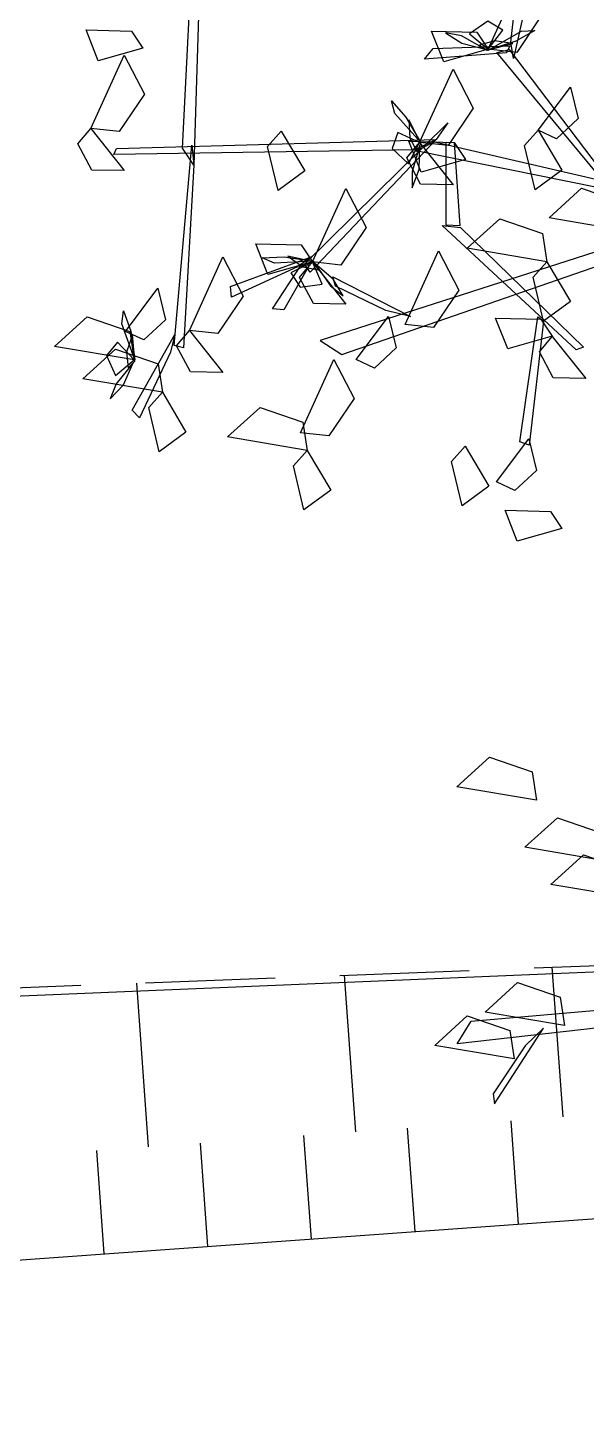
# Model space of a CAD drawing. Header units: metres. Extents: x 1851758 to 1852050, y 5187822 to 5188223.
# Drawn here: x 1851970.467 to 1851972.084, y 5187917.095 to 5187921.076 of the extents above; entities that cross this region are included whole.
import ezdxf

# ---------------------------------------------------------------- set-up
doc = ezdxf.new("R2010")
doc.units = ezdxf.units.M
doc.header["$LTSCALE"] = 2.5
doc.linetypes.add('L8', pattern=[0.225, 0.15, -0.075])
for name, color, linetype in [('PFM_VRD ET 2D', 7, 'CONTINUOUS'), ('PRO_VOI', 7, 'CONTINUOUS'), ('PRO_VOI_VEG', 81, 'CONTINUOUS')]:
    doc.layers.add(name, color=color, linetype=linetype)
doc.layers.add('PRO_PAR_SURF', color=157, linetype='CONTINUOUS', lineweight=20)

# ---------------------------------------------------------------- blocks, each defined once
blk = doc.blocks.new('arbre4')
at = {"layer": 'PRO_VOI_VEG', "color": 42, "linetype": 'ByBlock', "lineweight": -2, "extrusion": (-0.36254, -0.748914, 0.5547), "elevation": 2.6522, "flags": 128}
blk.add_lwpolyline([(-4.966, 3.657), (-5.386, 5.9491), (-5.3418, 5.9491), (-4.8702, 3.5349), (-4.966, 3.657)], close=True, dxfattribs=at)
at = {"layer": 'PRO_VOI_VEG', "linetype": 'ByBlock', "lineweight": -2, "extrusion": (0.372929, 2.33322e-10, 0.92786), "elevation": 2.8319, "flags": 128}
blk.add_lwpolyline([(2.4314, 4.0896), (2.8395, 3.8449), (2.6044, 3.7387), (2.4004, 3.9142), (2.4314, 4.0896)], close=True, dxfattribs=at)
at = {"layer": 'PRO_VOI_VEG', "color": 42, "linetype": 'ByBlock', "lineweight": -2, "extrusion": (0.633753, -0.39248, 0.666571), "elevation": -0.0925, "flags": 128}
blk.add_lwpolyline([(0.7218, 5.1645), (1.1056, 5.3791), (1.1351, 5.2695), (0.6443, 5.0784), (0.7218, 5.1645)], close=True, dxfattribs=at)
at = {"layer": 'PRO_VOI_VEG', "linetype": 'ByBlock', "lineweight": -2, "extrusion": (9.90252e-10, -0.872729, 0.488205), "flags": 128}
for points, elevation in [([(-4.73, 5.2886), (-4.9924, 5.1829), (-5.0483, 5.5591), (-4.7874, 5.5012), (-4.73, 5.2886)], -0.0207), ([(-2.9206, 3.7819), (-3.1831, 3.6762), (-3.239, 4.0524), (-2.978, 3.9946), (-2.9206, 3.7819)], 0.0456)]:
    blk.add_lwpolyline(points, close=True, dxfattribs=dict(at, elevation=elevation))
at = {"layer": 'PRO_VOI_VEG', "linetype": 'ByBlock', "lineweight": -2, "extrusion": (0.372929, 6.70653e-10, 0.92786), "elevation": 2.3835, "flags": 128}
blk.add_lwpolyline([(2.1608, 6.419), (2.5689, 6.1743), (2.3338, 6.0681), (2.1298, 6.2436), (2.1608, 6.419)], close=True, dxfattribs=at)
at = {"layer": 'PRO_VOI_VEG', "linetype": 'ByBlock', "lineweight": -2, "extrusion": (9.9025e-10, -0.872729, 0.488205), "elevation": -0.0946, "flags": 128}
blk.add_lwpolyline([(-2.7385, 4.8112), (-3.001, 4.7055), (-3.0569, 5.0817), (-2.7959, 5.0238), (-2.7385, 4.8112)], close=True, dxfattribs=at)
at = {"layer": 'PRO_VOI_VEG', "color": 6, "linetype": 'ByBlock', "lineweight": -2, "extrusion": (-2.5855e-09, 0.872729, 0.488205), "elevation": 4.1493, "flags": 128}
blk.add_lwpolyline([(2.7385, 2.4372), (2.6461, 2.223), (2.7274, 2.1062), (2.8383, 2.2376), (2.7385, 2.4372)], close=True, dxfattribs=at)
at = {"layer": 'PRO_VOI_VEG', "color": 6, "linetype": 'ByBlock', "lineweight": -2, "extrusion": (0.507127, 0.848441, 0.151559), "elevation": 1.2957, "flags": 128}
blk.add_lwpolyline([(3.6145, 3.9911), (3.7716, 3.945), (3.862, 4.1008), (3.75, 4.1834), (3.6145, 3.9911)], close=True, dxfattribs=at)
at = {"layer": 'PRO_VOI_VEG', "color": 6, "linetype": 'ByBlock', "lineweight": -2, "extrusion": (-3.93401e-10, -0.993162, 0.116747), "elevation": -1.9237, "flags": 128}
blk.add_lwpolyline([(-2.7459, 4.4213), (-2.5943, 4.6467), (-2.6978, 4.8612), (-2.7866, 4.7072), (-2.7459, 4.4213)], close=True, dxfattribs=at)
at = {"layer": 'PRO_VOI_VEG', "color": 6, "linetype": 'ByBlock', "lineweight": -2, "extrusion": (-0.347782, 0.922965, 0.164872), "elevation": 3.8787, "flags": 128}
blk.add_lwpolyline([(1.7073, 3.5761), (1.4853, 3.4692), (1.4147, 3.6485), (1.5406, 3.7027), (1.7073, 3.5761)], close=True, dxfattribs=at)
at = {"layer": 'PRO_VOI_VEG', "color": 42, "linetype": 'ByBlock', "lineweight": -2, "extrusion": (0.715322, -0.645267, 0.268226), "elevation": -2.4287, "flags": 128}
blk.add_lwpolyline([(0.0189, 4.5698), (-0.2972, 5.8918), (-0.2177, 5.8824), (0.064, 4.6057), (0.0189, 4.5698)], close=True, dxfattribs=at)
at = {"layer": 'PRO_VOI_VEG', "color": 42, "linetype": 'ByBlock', "lineweight": -2, "extrusion": (0.440852, -0.719385, 0.536783), "flags": 128}
for points, elevation in [([(-0.9771, 3.3423), (-1.0361, 5.0792), (-0.9673, 5.0282), (-0.9484, 3.1422), (-0.9771, 3.3423)], -0.869), ([(-1.021, 3.2634), (-1.7492, 4.7455), (-1.632, 4.7073), (-0.9544, 3.2464), (-1.021, 3.2634)], -0.8629)]:
    blk.add_lwpolyline(points, close=True, dxfattribs=dict(at, elevation=elevation))
at = {"layer": 'PRO_VOI_VEG', "linetype": 'ByBlock', "lineweight": -2, "extrusion": (0.372929, 2.3327e-10, 0.92786), "flags": 128}
for points, elevation in [([(1.9258, 4.6659), (2.3338, 4.4212), (2.0987, 4.315), (1.8947, 4.4904), (1.9258, 4.6659)], 3.0882), ([(0.3069, 6.5022), (0.715, 6.2574), (0.4799, 6.1512), (0.2759, 6.3267), (0.3069, 6.5022)], 5.4501)]:
    blk.add_lwpolyline(points, close=True, dxfattribs=dict(at, elevation=elevation))
at = {"layer": 'PRO_VOI_VEG', "linetype": 'ByBlock', "lineweight": -2, "extrusion": (-4.92671e-09, -0.654654, 0.755929), "elevation": 2.0668, "flags": 128}
blk.add_lwpolyline([(-5.0671, 4.6484), (-4.8941, 4.3059), (-5.0808, 4.3304), (-5.1486, 4.5388), (-5.0671, 4.6484)], close=True, dxfattribs=at)
at = {"layer": 'PRO_VOI_VEG', "color": 6, "linetype": 'ByBlock', "lineweight": -2, "extrusion": (-0.831663, -0.53024, 0.164872), "elevation": 2.3784, "flags": 128}
blk.add_lwpolyline([(-3.3301, 4.2859), (-3.5521, 4.179), (-3.6226, 4.3583), (-3.4967, 4.4125), (-3.3301, 4.2859)], close=True, dxfattribs=at)
at = {"layer": 'PRO_VOI_VEG', "linetype": 'ByBlock', "lineweight": -2, "extrusion": (0.632852, 0.167542, 0.755929), "flags": 128}
for points, elevation in [([(2.5133, 7.0984), (2.6863, 6.7559), (2.4996, 6.7804), (2.4318, 6.9888), (2.5133, 7.0984)], 5.2818), ([(2.2118, 7.9797), (2.3847, 7.6372), (2.198, 7.6617), (2.1302, 7.8701), (2.2118, 7.9797)], 2.2681), ([(1.6131, 7.0694), (1.7861, 6.7269), (1.5993, 6.7514), (1.5315, 6.9598), (1.6131, 7.0694)], 3.0565), ([(0.6744, 6.9201), (0.8474, 6.5776), (0.6607, 6.6021), (0.5929, 6.8105), (0.6744, 6.9201)], 3.6928)]:
    blk.add_lwpolyline(points, close=True, dxfattribs=dict(at, elevation=elevation))
at = {"layer": 'PRO_VOI_VEG', "color": 42, "linetype": 'ByBlock', "lineweight": -2, "extrusion": (0.28427, -0.71615, 0.637432), "elevation": -0.0115, "flags": 128}
blk.add_lwpolyline([(-2.2844, 4.5901), (-3.8606, 5.765), (-3.8296, 5.8035), (-2.1489, 4.5914), (-2.2844, 4.5901)], close=True, dxfattribs=at)
at = {"layer": 'PRO_VOI_VEG', "color": 42, "linetype": 'ByBlock', "lineweight": -2, "extrusion": (-0.564583, 0.665509, 0.488205), "elevation": 5.9544, "flags": 128}
blk.add_lwpolyline([(2.1949, 1.7249), (2.9834, 3.1706), (3.0129, 3.0736), (2.1212, 1.5406), (2.1949, 1.7249)], close=True, dxfattribs=at)
at = {"layer": 'PRO_VOI_VEG', "linetype": 'ByBlock', "lineweight": -2, "extrusion": (0.843665, 0.223353, 0.488205), "flags": 128}
for points, elevation in [([(3.0041, 6.9795), (2.7416, 6.8737), (2.6857, 7.2499), (2.9467, 7.1921), (3.0041, 6.9795)], 0.1096), ([(2.5133, 8.4716), (2.2508, 8.3659), (2.195, 8.7421), (2.4559, 8.6843), (2.5133, 8.4716)], 2.5527), ([(1.779, 7.0882), (1.5165, 6.9824), (1.4606, 7.3586), (1.7216, 7.3008), (1.779, 7.0882)], 1.5413), ([(1.8086, 7.1465), (1.5461, 7.0408), (1.4902, 7.417), (1.7512, 7.3592), (1.8086, 7.1465)], -1.1164), ([(1.2118, 7.2111), (0.9493, 7.1054), (0.8934, 7.4816), (1.1544, 7.4237), (1.2118, 7.2111)], -0.3045), ([(0.9298, 8.5687), (0.6674, 8.463), (0.6115, 8.8392), (0.8725, 8.7813), (0.9298, 8.5687)], 1.4518)]:
    blk.add_lwpolyline(points, close=True, dxfattribs=dict(at, elevation=elevation))
at = {"layer": 'PRO_VOI_VEG', "color": 42, "linetype": 'ByBlock', "lineweight": -2, "extrusion": (0.000135425, 0.872729, 0.488205), "elevation": 3.4125, "flags": 128}
blk.add_lwpolyline([(3.0807, 2.1363), (3.8692, 3.5819), (3.8986, 3.4849), (3.007, 1.9519), (3.0807, 2.1363)], close=True, dxfattribs=at)
at = {"layer": 'PRO_VOI_VEG', "color": 6, "linetype": 'ByBlock', "lineweight": -2, "extrusion": (-0.854057, -0.179562, 0.488205), "elevation": 4.6165, "flags": 128}
blk.add_lwpolyline([(-2.5383, 2.6946), (-2.6308, 2.4804), (-2.5494, 2.3636), (-2.4385, 2.495), (-2.5383, 2.6946)], close=True, dxfattribs=at)
at = {"layer": 'PRO_VOI_VEG', "color": 6, "linetype": 'ByBlock', "lineweight": -2, "extrusion": (0.971913, 0.204341, 0.116747), "elevation": -2.1509, "flags": 128}
blk.add_lwpolyline([(2.5309, 4.9038), (2.6825, 5.1293), (2.579, 5.3437), (2.4903, 5.1898), (2.5309, 4.9038)], close=True, dxfattribs=at)
at = {"layer": 'PRO_VOI_VEG', "linetype": 'ByBlock', "lineweight": -2, "extrusion": (1.09025e-10, -0.654654, 0.755929), "elevation": 2.2207, "flags": 128}
blk.add_lwpolyline([(-3.1776, 4.4707), (-3.0046, 4.1282), (-3.1913, 4.1527), (-3.2591, 4.3611), (-3.1776, 4.4707)], close=True, dxfattribs=at)
at = {"layer": 'PRO_VOI_VEG', "color": 42, "linetype": 'ByBlock', "lineweight": -2, "extrusion": (-0.268769, 0.933895, 0.235804), "elevation": 3.4118, "flags": 128}
blk.add_lwpolyline([(2.3335, 2.7824), (2.4735, 4.7491), (2.5472, 4.6101), (2.3777, 2.7076), (2.3335, 2.7824)], close=True, dxfattribs=at)
at = {"layer": 'PRO_VOI_VEG', "color": 6, "linetype": 'ByBlock', "lineweight": -2, "extrusion": (-0.934629, 0.321712, 0.151559), "elevation": 4.2796, "flags": 128}
blk.add_lwpolyline([(-0.7702, 3.9915), (-0.6131, 3.9454), (-0.5228, 4.1013), (-0.6347, 4.1839), (-0.7702, 3.9915)], close=True, dxfattribs=at)
at = {"layer": 'PRO_VOI_VEG', "linetype": 'ByBlock', "lineweight": -2, "extrusion": (0.372929, -8.74782e-10, 0.92786), "elevation": 2.8368, "flags": 128}
blk.add_lwpolyline([(1.287, 5.2914), (1.6951, 5.0467), (1.46, 4.9405), (1.256, 5.116), (1.287, 5.2914)], close=True, dxfattribs=at)
at = {"layer": 'PRO_VOI_VEG', "linetype": 'ByBlock', "lineweight": -2, "extrusion": (-0.095442, 0.360509, 0.92786), "flags": 128}
for points, elevation in [([(1.6105, 0.4642), (2.0185, 0.2195), (1.7835, 0.1133), (1.5794, 0.2887), (1.6105, 0.4642)], 5.9479), ([(2.1154, 0.9369), (2.5234, 0.6922), (2.2883, 0.586), (2.0843, 0.7614), (2.1154, 0.9369)], 7.1014), ([(4.5561, 0.695), (4.9641, 0.4503), (4.729, 0.3441), (4.525, 0.5195), (4.5561, 0.695)], 7.1986), ([(4.4633, 0.4446), (4.8714, 0.1999), (4.6363, 0.0937), (4.4323, 0.2691), (4.4633, 0.4446)], 5.9558), ([(3.7863, 1.5048), (4.1943, 1.2601), (3.9592, 1.1539), (3.7552, 1.3294), (3.7863, 1.5048)], 6.9934), ([(3.2103, 3.6444), (3.6184, 3.3997), (3.3833, 3.2935), (3.1793, 3.469), (3.2103, 3.6444)], 6.0132), ([(2.956, 4.2829), (3.3641, 4.0382), (3.129, 3.932), (2.9249, 4.1074), (2.956, 4.2829)], 6.3648), ([(2.8862, 3.6731), (3.2943, 3.4284), (3.0592, 3.3222), (2.8552, 3.4976), (2.8862, 3.6731)], 4.1703), ([(3.4912, 4.3702), (3.8993, 4.1255), (3.6642, 4.0193), (3.4601, 4.1948), (3.4912, 4.3702)], 4.378), ([(3.8302, 4.4487), (4.2382, 4.204), (4.0032, 4.0978), (3.7991, 4.2733), (3.8302, 4.4487)], 4.3465)]:
    blk.add_lwpolyline(points, close=True, dxfattribs=dict(at, elevation=elevation))
at = {"layer": 'PRO_VOI_VEG', "color": 42, "linetype": 'ByBlock', "lineweight": -2, "extrusion": (-0.258109, 0.896854, 0.359211), "elevation": 3.9849, "flags": 128}
for points in [[(2.4735, 4.2665), (2.0535, 6.7693), (2.0977, 6.7693), (2.5693, 4.1331), (2.4735, 4.2665)], [(2.2156, 6.1538), (2.5472, 7.9386), (2.5914, 7.8361), (2.2377, 6.0513), (2.2156, 6.1538)]]:
    blk.add_lwpolyline(points, close=True, dxfattribs=at)
at = {"layer": 'PRO_VOI_VEG', "linetype": 'ByBlock', "lineweight": -2, "extrusion": (0.372929, 2.33267e-10, 0.92786), "elevation": 2.9806, "flags": 128}
blk.add_lwpolyline([(0.9499, 6.1475), (1.358, 5.9028), (1.1229, 5.7966), (0.9189, 5.9721), (0.9499, 6.1475)], close=True, dxfattribs=at)
at = {"layer": 'PRO_VOI_VEG', "linetype": 'ByBlock', "lineweight": -2, "extrusion": (9.90355e-10, -0.872729, 0.488205), "elevation": 0.9041, "flags": 128}
blk.add_lwpolyline([(-3.8518, 4.2525), (-4.1142, 4.1468), (-4.1701, 4.523), (-3.9092, 4.4652), (-3.8518, 4.2525)], close=True, dxfattribs=at)
at = {"layer": 'PRO_VOI_VEG', "color": 42, "linetype": 'ByBlock', "lineweight": -2, "extrusion": (-0.38291, 0.806229, 0.450971), "elevation": 4.6455, "flags": 128}
blk.add_lwpolyline([(3.0159, 2.9106), (3.4339, 2.8218), (3.4075, 2.6985), (2.9117, 2.889), (3.0159, 2.9106)], close=True, dxfattribs=at)
at = {"layer": 'PRO_VOI_VEG', "color": 6, "linetype": 'ByBlock', "lineweight": -2, "extrusion": (-0.103799, -0.980838, 0.164872), "elevation": -0.1057, "flags": 128}
blk.add_lwpolyline([(-3.9639, 4.7011), (-4.1858, 4.5942), (-4.2564, 4.7736), (-4.1305, 4.8277), (-3.9639, 4.7011)], close=True, dxfattribs=at)
at = {"layer": 'PRO_VOI_VEG', "color": 6, "linetype": 'ByBlock', "lineweight": -2, "extrusion": (0.446058, 0.887357, 0.116747), "elevation": -0.0321, "flags": 128}
blk.add_lwpolyline([(4.0121, 4.6547), (4.1637, 4.8802), (4.0602, 5.0947), (3.9714, 4.9407), (4.0121, 4.6547)], close=True, dxfattribs=at)
at = {"layer": 'PRO_VOI_VEG', "color": 6, "linetype": 'ByBlock', "lineweight": -2, "extrusion": (-0.391969, -0.779754, 0.488205), "elevation": 2.7546, "flags": 128}
blk.add_lwpolyline([(-4.0195, 3.7361), (-4.1119, 3.522), (-4.0306, 3.4051), (-3.9197, 3.5366), (-4.0195, 3.7361)], close=True, dxfattribs=at)
at = {"layer": 'PRO_VOI_VEG', "linetype": 'ByBlock', "lineweight": -2, "extrusion": (4.78392e-09, -0.654654, 0.755929), "elevation": 2.6388, "flags": 128}
blk.add_lwpolyline([(-3.8518, 3.9879), (-3.6788, 3.6454), (-3.8655, 3.6699), (-3.9333, 3.8783), (-3.8518, 3.9879)], close=True, dxfattribs=at)
at = {"layer": 'PRO_VOI_VEG', "color": 6, "linetype": 'ByBlock', "lineweight": -2, "extrusion": (-0.834161, -0.530287, 0.151559), "elevation": 3.2207, "flags": 128}
blk.add_lwpolyline([(-3.1361, 4.1539), (-2.979, 4.1078), (-2.8887, 4.2636), (-3.0006, 4.3463), (-3.1361, 4.1539)], close=True, dxfattribs=at)
at = {"layer": 'PRO_VOI_VEG', "linetype": 'ByBlock', "lineweight": -2, "extrusion": (0.372929, 2.33261e-10, 0.92786), "elevation": 4.5375, "flags": 128}
blk.add_lwpolyline([(0.8834, 5.43), (1.2915, 5.1853), (1.0564, 5.0791), (0.8524, 5.2546), (0.8834, 5.43)], close=True, dxfattribs=at)
at = {"layer": 'PRO_VOI_VEG', "color": 42, "linetype": 'ByBlock', "lineweight": -2, "extrusion": (0.000152754, 0.984417, 0.175849), "elevation": 2.0783, "flags": 128}
blk.add_lwpolyline([(3.8692, 4.4061), (4.0386, 5.8161), (4.105, 5.7511), (3.9207, 4.4061), (3.8692, 4.4061)], close=True, dxfattribs=at)
at = {"layer": 'PRO_VOI_VEG', "color": 42, "linetype": 'ByBlock', "lineweight": -2, "extrusion": (0.512659, -0.256321, 0.819439), "elevation": 0.3479, "flags": 128}
blk.add_lwpolyline([(0.24, 3.1077), (-0.9759, 4.8926), (-1.0054, 4.7133), (0.2105, 3.0099), (0.24, 3.1077)], close=True, dxfattribs=at)
at = {"layer": 'PRO_VOI_VEG', "color": 42, "linetype": 'ByBlock', "lineweight": -2, "extrusion": (0.700309, -0.350143, 0.622067), "elevation": -0.9357, "flags": 128}
blk.add_lwpolyline([(-0.6738, 4.4849), (-0.6517, 5.0022), (-0.6074, 5.0567), (-0.6517, 4.249), (-0.6738, 4.4849)], close=True, dxfattribs=at)
at = {"layer": 'PRO_VOI_VEG', "color": 6, "linetype": 'ByBlock', "lineweight": -2, "extrusion": (-0.969488, -0.18141, 0.164872), "elevation": 5.7713, "flags": 128}
blk.add_lwpolyline([(-1.6962, 6.0842), (-1.9181, 5.9773), (-1.9887, 6.1566), (-1.8628, 6.2107), (-1.6962, 6.0842)], close=True, dxfattribs=at)
at = {"layer": 'PRO_VOI_VEG', "color": 6, "linetype": 'ByBlock', "lineweight": -2, "extrusion": (-0.859342, 0.152273, 0.488205), "elevation": 7.7435, "flags": 128}
blk.add_lwpolyline([(0.0661, 3.6186), (-0.0263, 3.4044), (0.055, 3.2876), (0.1659, 3.419), (0.0661, 3.6186)], close=True, dxfattribs=at)
at = {"layer": 'PRO_VOI_VEG', "color": 6, "linetype": 'ByBlock', "lineweight": -2, "extrusion": (0.977927, -0.173286, 0.116747), "elevation": -4.1409, "flags": 128}
blk.add_lwpolyline([(-0.0735, 7.4869), (0.0781, 7.7123), (-0.0254, 7.9268), (-0.1142, 7.7728), (-0.0735, 7.4869)], close=True, dxfattribs=at)
at = {"layer": 'PRO_VOI_VEG', "color": 42, "linetype": 'ByBlock', "lineweight": -2, "extrusion": (-0.813612, 0.366962, 0.450971), "elevation": 6.6543, "flags": 128}
blk.add_lwpolyline([(1.1777, 2.8838), (1.5956, 2.795), (1.5692, 2.6717), (1.0734, 2.8623), (1.1777, 2.8838)], close=True, dxfattribs=at)
at = {"layer": 'PRO_VOI_VEG', "linetype": 'ByBlock', "lineweight": -2, "extrusion": (-4.92655e-09, -0.654654, 0.755929), "elevation": 2.8595, "flags": 128}
blk.add_lwpolyline([(-4.5925, 3.7331), (-4.4195, 3.3905), (-4.6062, 3.4151), (-4.674, 3.6234), (-4.5925, 3.7331)], close=True, dxfattribs=at)
at = {"layer": 'PRO_VOI_VEG', "linetype": 'ByBlock', "lineweight": -2, "extrusion": (9.90251e-10, -0.872729, 0.488205), "elevation": 1.8184, "flags": 128}
blk.add_lwpolyline([(-2.5034, 4.7786), (-2.7659, 4.6728), (-2.8218, 5.049), (-2.5608, 4.9912), (-2.5034, 4.7786)], close=True, dxfattribs=at)
at = {"layer": 'PRO_VOI_VEG', "color": 6, "linetype": 'ByBlock', "lineweight": -2, "extrusion": (-0.746943, 0.647384, 0.151559), "elevation": 5.2452, "flags": 128}
blk.add_lwpolyline([(2.6341, 6.2038), (2.7912, 6.1577), (2.8815, 6.3135), (2.7696, 6.3962), (2.6341, 6.2038)], close=True, dxfattribs=at)
at = {"layer": 'PRO_VOI_VEG', "linetype": 'ByBlock', "lineweight": -2, "extrusion": (4.78391e-09, -0.654654, 0.755929), "elevation": 4.0197, "flags": 128}
blk.add_lwpolyline([(-2.5034, 4.4679), (-2.3304, 4.1254), (-2.5172, 4.15), (-2.585, 4.3583), (-2.5034, 4.4679)], close=True, dxfattribs=at)
at = {"layer": 'PRO_VOI_VEG', "linetype": 'ByBlock', "lineweight": -2, "extrusion": (-1.92212e-10, -0.872729, 0.488205), "elevation": 2.569, "flags": 128}
blk.add_lwpolyline([(-2.5389, 3.8399), (-2.8014, 3.7342), (-2.8573, 4.1104), (-2.5963, 4.0526), (-2.5389, 3.8399)], close=True, dxfattribs=at)
at = {"layer": 'PRO_VOI_VEG', "color": 42, "linetype": 'ByBlock', "lineweight": -2, "extrusion": (0.61949, 0.103981, 0.778087), "elevation": 2.2461, "flags": 128}
blk.add_lwpolyline([(-2.9243, 4.5299), (-2.6846, 6.8004), (-2.5776, 6.6586), (-2.8544, 4.4601), (-2.9243, 4.5299)], close=True, dxfattribs=at)
at = {"layer": 'PRO_VOI_VEG', "color": 42, "linetype": 'ByBlock', "lineweight": -2, "extrusion": (0.750363, 0.284537, 0.596652), "elevation": 0.241, "flags": 128}
blk.add_lwpolyline([(-2.0561, 6.994), (-2.2266, 7.4737), (-2.2837, 7.5056), (-2.0083, 6.7608), (-2.0561, 6.994)], close=True, dxfattribs=at)

msp = doc.modelspace()

# ---------------------------------------------------------------- linework, layer by layer
at = {"layer": 'PFM_VRD ET 2D', "flags": 128}
msp.add_lwpolyline([(1851980.4895, 5187910.7078), (1851980.066, 5187919.6991), (1851980.0482, 5187919.7244), (1851979.7492, 5187920.1411), (1851979.2115, 5187920.0005), (1851978.3258, 5187919.0189), (1851977.938, 5187918.5846), (1851977.1972, 5187918.5566), (1851968.3033, 5187918.1837), (1851965.2245, 5187918.0978), (1851953.947, 5187917.4703), (1851947.1554, 5187917.1454), (1851946.7598, 5187917.12), (1851946.1805, 5187917.0766), (1851930.367, 5187915.6599)], dxfattribs=at)
at = {"layer": 'PRO_PAR_SURF', "flags": 128}
msp.add_lwpolyline([(1851979.4592, 5187919.5236), (1851978.1813, 5187918.0657), (1851896.9596, 5187912.2309), (1851896.7804, 5187914.7245), (1851884.8113, 5187913.8647), (1851885.6711, 5187901.8955), (1851897.6403, 5187902.7554), (1851899.2249, 5187880.6971), (1851981.4866, 5187886.528)], close=True, dxfattribs=at)
at = {"layer": 'PRO_VOI', "color": 32}
for p, q in [((1851971.4163, 5187917.8805, 118.2657), (1851971.3837, 5187918.3338, 297.3981)), ((1851972.0157, 5187917.9236, 121.5011), (1851971.9846, 5187918.3568, 297.3981)), ((1851970.8168, 5187917.8374, 115.1982), (1851970.7828, 5187918.3107, 297.3981)), ((1851971.5876, 5187917.592), (1851971.5661, 5187917.8913, 119.0529)), ((1851971.8873, 5187917.6136), (1851971.8658, 5187917.9128, 120.6702)), ((1851971.2879, 5187917.5705), (1851971.2664, 5187917.8697, 117.4785)), ((1851970.6885, 5187917.5275), (1851970.667, 5187917.8267, 114.4513)), ((1851970.9882, 5187917.549), (1851970.9667, 5187917.8482, 115.9451))]:
    msp.add_line(p, q, dxfattribs=at)
at = {"layer": 'PRO_VOI', "color": 34, "linetype": 'L8', "elevation": 297.3981, "flags": 128}
msp.add_lwpolyline([(1851885.2529, 5187907.7177), (1851884.5402, 5187913.8452, -0.395782), (1851884.7886, 5187914.1803), (1851896.718, 5187915.593, -0.445633), (1851897.6371, 5187914.7861), (1851897.6776, 5187913.0713), (1851915.0303, 5187914.4942), (1851930.367, 5187915.6599), (1851947.1554, 5187917.1454), (1851965.2245, 5187918.0978), (1851977.1972, 5187918.5566), (1851979.5536, 5187920.2457)], format="xyb", dxfattribs=at)
at = {"layer": 'PRO_VOI', "flags": 128}
msp.add_lwpolyline([(1851947.4917, 5187915.8611), (1851978.1813, 5187918.0657), (1851979.588, 5187919.6705)], dxfattribs=at)

# ---------------------------------------------------------------- block references
at = {"layer": 'PRO_VOI_VEG', "xscale": 0.5, "yscale": 0.5, "zscale": 0.5, "rotation": 4.640794973699927}
msp.add_blockref('arbre4', (1851973.2624, 5187919.9118), dxfattribs=at)

doc.saveas('drawing.dxf')
